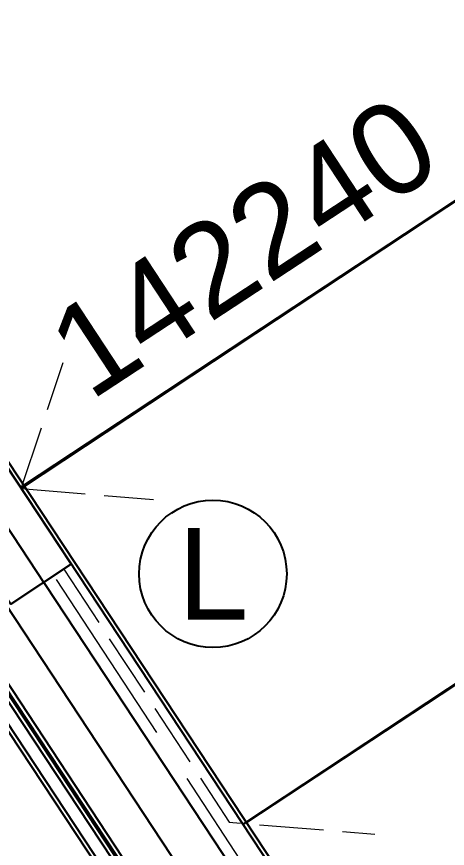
# Model space of a CAD drawing. Header units: metres. Extents: x 302064 to 305578, y 6265466 to 6271990.
# Drawn here: x 302993.5 to 303005.27, y 6271089.83 to 6271112.57 of the extents above; entities that cross this region are included whole.
import ezdxf
from ezdxf.enums import TextEntityAlignment as Align

# ---------------------------------------------------------------- set-up
doc = ezdxf.new("R2010")
doc.units = ezdxf.units.M
doc.linetypes.add('IE Trench LV', pattern=[6.5, 5, -1.5])
doc.linetypes.add('IECLTRLV', pattern=[6.5, 5, -1.5])
doc.layers.get('0').update_dxf_attribs({"color": 6})
for name, color, linetype in [('BDY', 252, 'Continuous'), ('DEVELOP', 2, 'Continuous'), ('Notes_SP_MISC', 7, 'Continuous'), ('ROAD_KERB', 253, 'Continuous'), ('ROAD_KERB-BACK', 8, 'Continuous'), ('ROAD_KERB-LIP', 8, 'Continuous'), ('SupportsUG_SP_LV_NEW', 7, 'Continuous'), ('XR01255_CC_DES$0$FOOTPATH', 252, 'Continuous'), ('XR01255_CC_DES$0$ROAD_KERB', 252, 'Continuous'), ('XR01255_CC_DES$0$ROAD_KERB-BACK', 252, 'Continuous'), ('XR01255_CC_DES$0$ROAD_KERB-LIP', 252, 'Continuous'), ('XR01255_CC_LOT_LAYOUT$0$ST1_BDY', 252, 'Continuous'), ('XR01255_CC_LOT_LAYOUT$0$ST1_LOTS', 252, 'Continuous')]:
    doc.layers.add(name, color=color, linetype=linetype)
doc.layers.add('Trench_SP_NEW', color=7, linetype='IECLTRLV', lineweight=20)
doc.styles.get("Standard").update_dxf_attribs({"font": 'arial.ttf'})

# ---------------------------------------------------------------- blocks, each defined once
blk = doc.blocks.new('PILLAR_NEW')
for tag, height, flags, p in [('ASSET_NUM', 2.5, 8, (2, 4)), ('STREET_CODE', 0.2, 9, (1.5, 2)), ('OWNED_BY', 0.2, 9, (1.5, 1.8)), ('OPERATED_BY', 0.2, 9, (1.5, 1.6)), ('MAINTAINED_BY', 0.2, 9, (1.5, 1.4))]:
    blk.add_attdef(tag, text='', height=height, dxfattribs=dict(flags=flags)).set_placement(p, align=Align.MIDDLE_LEFT)
blk.add_wipeout([(-2.475, 0.99), (2.475, 0.99), (2.475, -0.99), (-2.475, -0.99)])
at = {"lineweight": -3}
blk.add_lwpolyline([(-2.475, 0.99), (2.475, 0.99), (2.475, -0.99), (-2.475, -0.99)], close=True, dxfattribs=at)
for tag, flags, p in [('STATE', 9, (1.5, 1.2)), ('SUPPORT_TYPE', 9, (1.5, 1)), ('USAGE', 9, (1.5, 0.8)), ('LEGEND', 9, (1.5, 0.6)), ('PARENT', 9, (1.5, 0.4)), ('SUBURB', 9, (1.5, 0.2)), ('STREETNAME', 9, (1.5, 0)), ('LOCATION', 9, (1.5, -0.2)), ('NOTES', 9, (1.5, -0.4)), ('Z', 1, (1.5, -0.6))]:
    blk.add_attdef(tag, text='', height=0.2, dxfattribs=dict(flags=flags)).set_placement(p, align=Align.MIDDLE_LEFT)
blk = doc.blocks.new('A$C6F1F0823')
at = {"layer": 'BDY'}
for p, q in [((10.552, 95.979), (71.022, 4.408)), ((64.692, 79.687), (34.484, 59.739)), ((70.781, 70.466), (40.573, 50.518))]:
    blk.add_line(p, q, dxfattribs=at)
at = {"layer": 'ROAD_KERB'}
blk.add_line((15.803, 81.676), (67.828, 2.893), dxfattribs=at)
at = {"layer": 'ROAD_KERB-BACK'}
blk.add_line((15.928, 81.759), (68.227, 2.562), dxfattribs=at)
at = {"layer": 'ROAD_KERB-LIP'}
blk.add_line((15.428, 81.428), (67.453, 2.645), dxfattribs=at)
blk = doc.blocks.new('A$C07AF69C9')
at = {"layer": 'XR01255_CC_DES$0$FOOTPATH'}
for p, q in [((44.725, 113.755), (102.549, 26.097)), ((43.45, 113.509), (101.548, 25.436))]:
    blk.add_line(p, q, dxfattribs=at)
at = {"layer": 'XR01255_CC_DES$0$ROAD_KERB'}
blk.add_lwpolyline([(100.379, 24.666), (42.737, 112.046)], dxfattribs=at)
at = {"layer": 'XR01255_CC_DES$0$ROAD_KERB-BACK'}
blk.add_lwpolyline([(100.504, 24.748), (42.862, 112.129)], dxfattribs=at)
at = {"layer": 'XR01255_CC_DES$0$ROAD_KERB-LIP'}
blk.add_lwpolyline([(100.003, 24.418), (42.362, 111.798)], dxfattribs=at)
at = {"layer": 'XR01255_CC_LOT_LAYOUT$0$ST1_BDY'}
blk.add_line((45.681, 113.94), (103.301, 26.593), dxfattribs=at)
at = {"layer": 'XR01255_CC_LOT_LAYOUT$0$ST1_LOTS'}
for p, q in [((97.085, 102.001), (66.787, 81.944)), ((103.142, 92.819), (72.844, 72.762))]:
    blk.add_line(p, q, dxfattribs=at)
blk.add_blockref('A$C6F1F0823', (32.368, 22.293))
blk = doc.blocks.new('DUCT_INDICATOR')
blk.add_circle((0, 0), 2.015)
blk.add_attdef('CODE', text='', height=1.8).set_placement((0, 0), align=Align.MIDDLE_CENTER)
at = {"flags": 1}
blk.add_attdef('Z', (0, 0), '', height=0.2, dxfattribs=at)

msp = doc.modelspace()

# ---------------------------------------------------------------- linework, layer by layer
at = {"layer": 'Trench_SP_NEW', "linetype": 'IE Trench LV', "flags": 128}
msp.add_lwpolyline([(303029.409, 6271044.074), (302969.416, 6271135.587)], dxfattribs=at)

# ---------------------------------------------------------------- next in the draw order: block references
at = {"layer": 'SupportsUG_SP_LV_NEW'}
ref = msp.add_blockref('PILLAR_NEW', (302992.803, 6271099.122), dxfattribs=dict(at, rotation=303.4511682459829))
ref.add_attrib('ASSET_NUM', '142240', dxfattribs={"layer": '0', "height": 2.5, "rotation": 33.297, "flags": 8}).set_placement((302994.822, 6271103.085), align=Align.MIDDLE_LEFT)

# ---------------------------------------------------------------- next in the draw order: linework, layer by layer
at = {"layer": 'Trench_SP_NEW', "ltscale": 0.35, "flags": 128}
for points in [[(302993.63, 6271099.668), (302994.774, 6271103.11)], [(302993.63, 6271099.668), (302997.245, 6271099.37)], [(302994.791, 6271097.469), (302999.314, 6271090.547), (303003.294, 6271090.219)]]:
    msp.add_lwpolyline(points, dxfattribs=at)

# ---------------------------------------------------------------- next in the draw order: block references
at = {"layer": 'DEVELOP'}
msp.add_blockref('A$C07AF69C9', (302926.842, 6271017.724), dxfattribs=at)
at = {"layer": 'Notes_SP_MISC', "lineweight": 25}
ref = msp.add_blockref('DUCT_INDICATOR', (302998.866, 6271097.336), dxfattribs=at)
ref.add_attrib('CODE', 'L', dxfattribs={"layer": '0', "height": 2.5}).set_placement((302998.866, 6271097.336), align=Align.MIDDLE_CENTER)

doc.saveas('drawing.dxf')
